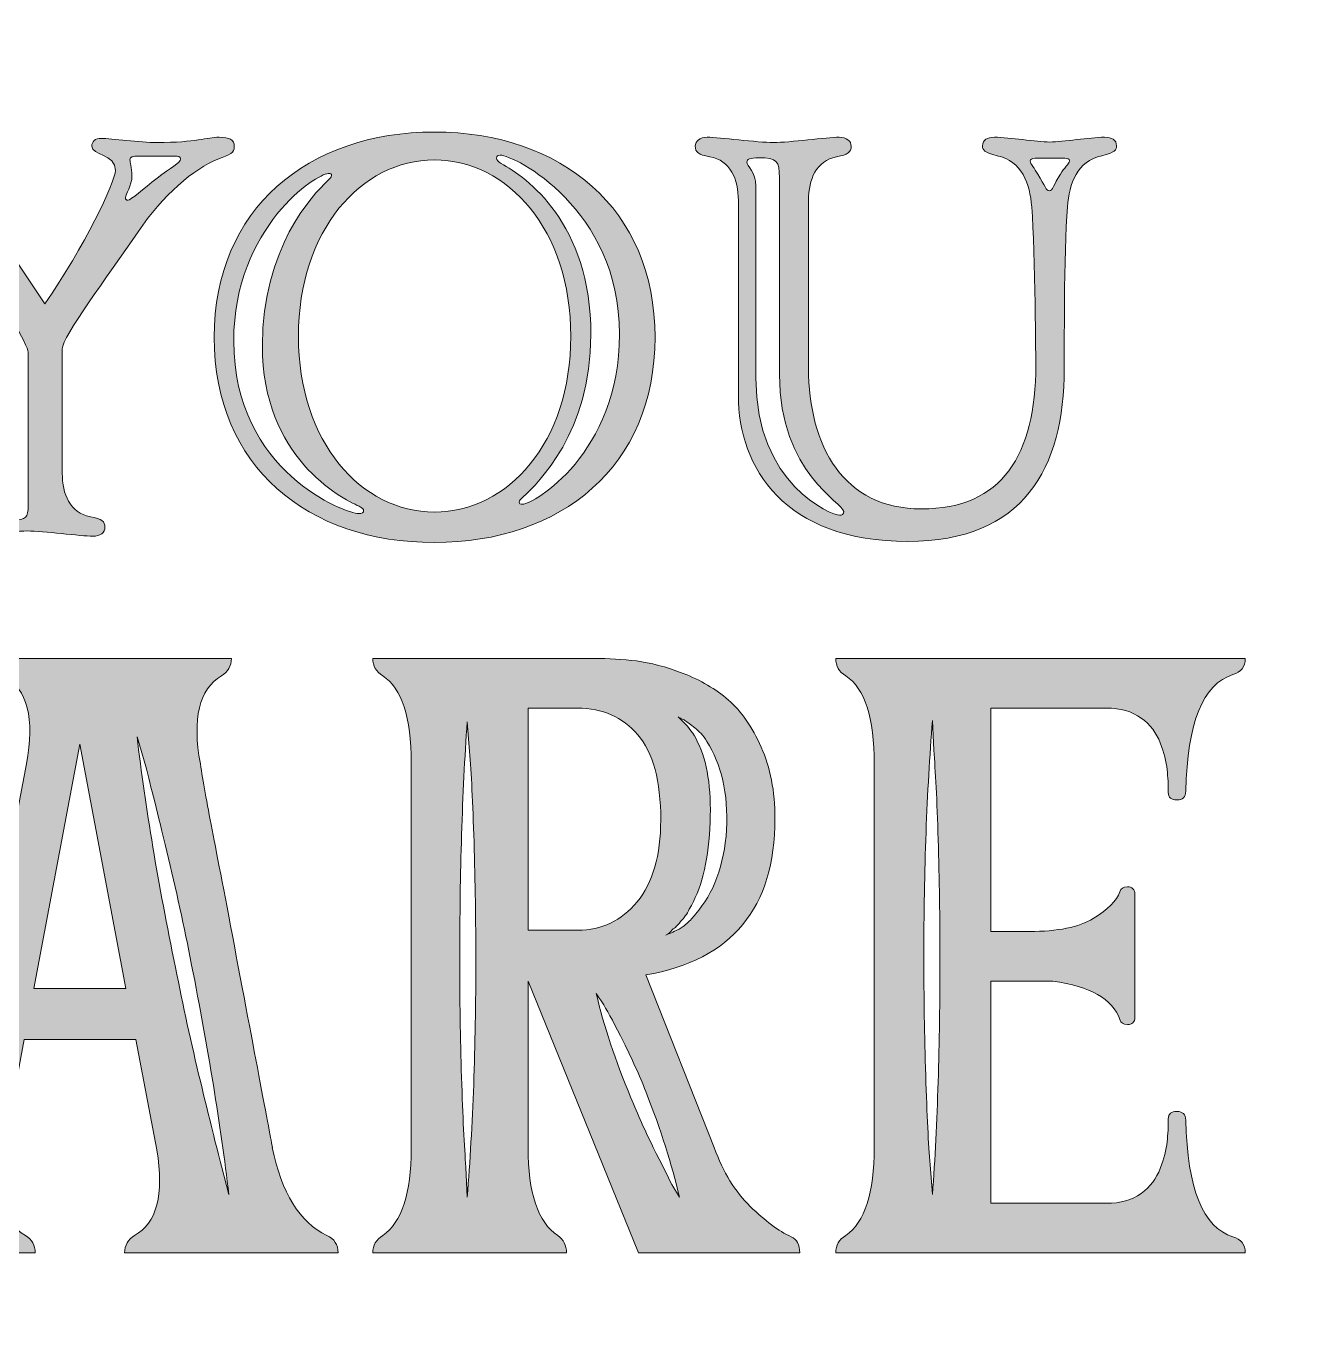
# Model space of a CAD drawing. Extents: x 68 to 882, y -1074 to 317.
# Drawn here: x 516.9 to 698.7, y -328.2 to -139.4 of the extents above; entities that cross this region are included whole.
import ezdxf

# ---------------------------------------------------------------- set-up
doc = ezdxf.new("R2010")
doc.units = 0
doc.header["$MEASUREMENT"] = 0
doc.layers.add('Layer 1', color=7, linetype='Continuous', lineweight=0)

# ---------------------------------------------------------------- blocks, each defined once
blk = doc.blocks.new('Block_5')
at = {"layer": 'Layer 1', "true_color": 0x000000, "transparency": 33554687}
h = blk.add_hatch(color=18, dxfattribs=at)
h.dxf.hatch_style = 2
edge = h.paths.add_edge_path()
edge.add_spline(control_points=[(602.12, -183.62), (602.12, -165.51), (586.98, -157.89), (584.96, -157.89), (584.67, -157.89), (584.46, -158.04), (584.46, -158.34), (584.46, -158.57), (584.67, -158.87), (585.1, -159.1), (588.78, -161.06), (598.01, -167.62), (598.01, -183.69), (598.01, -197.73), (590.44, -204.97), (588.28, -207.01), (587.92, -207.38), (587.7, -207.53), (587.7, -207.76), (587.7, -207.99), (587.84, -208.06), (588.2, -208.06), (589.72, -208.06), (602.12, -200.82), (602.12, -183.62)], knot_values=[0, 0, 0, 0, 1, 1, 1, 2, 2, 2, 3, 3, 3, 4, 4, 4, 5, 5, 5, 6, 6, 6, 7, 7, 7, 8, 8, 8, 8], degree=3, periodic=0)
edge = h.paths.add_edge_path()
edge.add_spline(control_points=[(575.52, -209.19), (586.11, -209.19), (595.12, -199.16), (595.12, -183.92), (595.12, -168.68), (586.11, -158.57), (575.52, -158.57), (564.99, -158.57), (555.98, -168.68), (555.98, -183.92), (555.98, -199.16), (564.99, -209.19), (575.52, -209.19)], knot_values=[0, 0, 0, 0, 1, 1, 1, 2, 2, 2, 3, 3, 3, 4, 4, 4, 4], degree=3, periodic=0)
edge = h.paths.add_edge_path()
edge.add_spline(control_points=[(546.68, -184.6), (546.68, -203.46), (562.83, -209.42), (564.63, -209.42), (565.14, -209.42), (565.35, -209.27), (565.35, -208.97), (565.35, -208.74), (565.14, -208.59), (564.7, -208.36), (562.04, -207.16), (550.79, -201.35), (550.79, -185.28), (550.79, -171.24), (558, -163.62), (560.16, -161.59), (560.52, -161.21), (560.74, -161.06), (560.74, -160.83), (560.74, -160.61), (560.6, -160.53), (560.24, -160.53), (558.72, -160.53), (546.68, -168.15), (546.68, -184.6)], knot_values=[0, 0, 0, 0, 1, 1, 1, 2, 2, 2, 3, 3, 3, 4, 4, 4, 5, 5, 5, 6, 6, 6, 7, 7, 7, 8, 8, 8, 8], degree=3, periodic=0)
edge = h.paths.add_edge_path()
edge.add_spline(control_points=[(575.52, -154.57), (593.75, -154.57), (607.23, -165.59), (607.23, -184.07), (607.23, -202.63), (593.75, -213.57), (575.52, -213.57), (557.35, -213.57), (543.87, -202.7), (543.87, -184.07), (543.87, -165.59), (557.35, -154.57), (575.52, -154.57)], knot_values=[0, 0, 0, 0, 1, 1, 1, 2, 2, 2, 3, 3, 3, 4, 4, 4, 4], degree=3, periodic=0)
h = blk.add_hatch(color=18, dxfattribs=at)
h.dxf.hatch_style = 2
edge = h.paths.add_edge_path()
edge.add_spline(control_points=[(532.92, -158.04), (532.27, -158.04), (531.76, -158.12), (531.76, -158.57), (531.76, -158.87), (532.05, -159.63), (532.05, -160.91), (532.05, -162.19), (531.11, -163.55), (531.11, -164), (531.11, -164.23), (531.26, -164.38), (531.47, -164.38), (531.83, -164.38), (533.71, -162.72), (535.65, -161.21), (537.6, -159.7), (539.04, -158.95), (539.04, -158.49), (539.04, -158.04), (538.68, -158.04), (538.25, -158.04), (538.25, -158.04), (532.92, -158.04), (532.92, -158.04)], knot_values=[0, 0, 0, 0, 1, 1, 1, 2, 2, 2, 3, 3, 3, 4, 4, 4, 5, 5, 5, 6, 6, 6, 7, 7, 7, 8, 8, 8, 8], degree=3, periodic=0)
edge = h.paths.add_edge_path()
edge.add_spline(control_points=[(501.49, -160.91), (500.26, -159.02), (498.53, -158.49), (497.16, -158.49), (495.79, -158.49), (495.58, -158.49), (495.58, -158.95), (495.58, -159.32), (497.45, -160.76), (499.18, -163.32), (499.61, -163.93), (513.74, -185.05), (513.74, -186.86), (513.74, -186.86), (513.74, -206.18), (513.74, -206.18), (513.74, -208.59), (512.3, -208.82), (512.3, -209.72), (512.3, -210.32), (513.09, -210.32), (515.04, -210.32), (516.77, -210.32), (517.13, -210.02), (517.13, -208.21), (517.13, -208.21), (517.13, -186.26), (517.13, -186.26), (517.13, -183.99), (502.57, -162.57), (501.49, -160.91)], knot_values=[0, 0, 0, 0, 1, 1, 1, 2, 2, 2, 3, 3, 3, 4, 4, 4, 5, 5, 5, 6, 6, 6, 7, 7, 7, 8, 8, 8, 9, 9, 9, 10, 10, 10, 10], degree=3, periodic=0)
edge = h.paths.add_edge_path()
edge.add_spline(control_points=[(522.03, -203.61), (522.03, -206.63), (523.11, -209.27), (526.07, -209.87), (527.73, -210.17), (528.16, -210.55), (528.16, -211.38), (528.16, -212.14), (527.51, -212.66), (526.43, -212.66), (524.7, -212.66), (519.29, -211.91), (516.99, -211.91), (514.68, -211.91), (508.48, -212.66), (506.75, -212.66), (505.67, -212.66), (505.02, -212.14), (505.02, -211.38), (505.02, -210.55), (505.45, -210.17), (507.11, -209.87), (510.07, -209.34), (511.22, -206.63), (511.22, -203.61), (511.22, -203.61), (511.22, -187.01), (511.22, -187.01), (511.22, -184.75), (501.34, -171.32), (497.88, -166.04), (496.01, -163.1), (494.21, -159.78), (490.82, -158.49), (489.02, -157.81), (488.44, -157.51), (488.44, -156.68), (488.44, -155.63), (489.16, -155.32), (490.6, -155.32), (492.4, -155.32), (494.42, -156.08), (500.12, -156.08), (502.57, -156.08), (507.11, -155.48), (508.55, -155.48), (509.49, -155.48), (509.92, -155.93), (509.92, -156.61), (509.92, -157.89), (507.4, -157.66), (507.4, -159.78), (507.4, -161.36), (514.03, -170.94), (519.51, -179.24), (525.2, -171.17), (529.67, -161.74), (529.67, -160.08), (529.67, -157.74), (526.28, -157.89), (526.28, -156.61), (526.28, -155.93), (526.72, -155.48), (527.65, -155.48), (529.1, -155.48), (533.2, -156.08), (535.65, -156.08), (541.35, -156.08), (542.79, -155.32), (544.59, -155.32), (546.04, -155.32), (546.76, -155.63), (546.76, -156.68), (546.76, -157.51), (546.18, -157.81), (544.38, -158.49), (540.99, -159.78), (536.45, -163.7), (532.92, -168.91), (528.45, -175.47), (522.03, -183.99), (522.03, -185.73), (522.03, -185.73), (522.03, -203.61), (522.03, -203.61)], knot_values=[0, 0, 0, 0, 1, 1, 1, 2, 2, 2, 3, 3, 3, 4, 4, 4, 5, 5, 5, 6, 6, 6, 7, 7, 7, 8, 8, 8, 9, 9, 9, 10, 10, 10, 11, 11, 11, 12, 12, 12, 13, 13, 13, 14, 14, 14, 15, 15, 15, 16, 16, 16, 17, 17, 17, 18, 18, 18, 19, 19, 19, 20, 20, 20, 21, 21, 21, 22, 22, 22, 23, 23, 23, 24, 24, 24, 25, 25, 25, 26, 26, 26, 27, 27, 27, 28, 28, 28, 28], degree=3, periodic=0)
h = blk.add_hatch(color=18, dxfattribs=at)
h.dxf.hatch_style = 2
edge = h.paths.add_edge_path()
edge.add_spline(control_points=[(662.23, -160.61), (663.24, -162.34), (663.46, -163.02), (663.89, -163.02), (664.33, -163.02), (664.54, -162.19), (665.48, -160.61), (665.98, -159.78), (666.78, -159.1), (666.78, -158.72), (666.78, -158.42), (666.56, -158.34), (666.13, -158.34), (666.13, -158.34), (661.87, -158.34), (661.87, -158.34), (661.37, -158.34), (661.15, -158.49), (661.15, -158.72), (661.15, -159.1), (661.8, -159.85), (662.23, -160.61)], knot_values=[0, 0, 0, 0, 1, 1, 1, 2, 2, 2, 3, 3, 3, 4, 4, 4, 5, 5, 5, 6, 6, 6, 7, 7, 7, 7], degree=3, periodic=0)
edge = h.paths.add_edge_path()
edge.add_spline(control_points=[(625.11, -189.43), (625.11, -189.43), (625.11, -161.13), (625.11, -161.13), (625.11, -158.72), (624.75, -158.27), (622.16, -158.27), (620.86, -158.27), (620.43, -158.49), (620.43, -158.87), (620.43, -159.47), (621.72, -160.38), (621.72, -162.34), (621.72, -162.34), (621.72, -189.95), (621.72, -189.95), (621.72, -205.27), (632.61, -209.65), (633.76, -209.65), (634.12, -209.65), (634.34, -209.5), (634.34, -209.12), (634.34, -207.91), (625.11, -203.61), (625.11, -189.43)], knot_values=[0, 0, 0, 0, 1, 1, 1, 2, 2, 2, 3, 3, 3, 4, 4, 4, 5, 5, 5, 6, 6, 6, 7, 7, 7, 8, 8, 8, 8], degree=3, periodic=0)
edge = h.paths.add_edge_path()
edge.add_spline(control_points=[(666.05, -188.52), (666.05, -202.93), (660.14, -213.42), (643.56, -213.42), (625.9, -213.42), (619.2, -202.86), (619.2, -192.44), (619.2, -192.44), (619.2, -164.38), (619.2, -164.38), (619.2, -161.36), (618.05, -158.64), (615.09, -158.12), (613.43, -157.81), (613, -157.44), (613, -156.61), (613, -155.85), (613.65, -155.32), (614.73, -155.32), (616.46, -155.32), (621.94, -156.08), (624.25, -156.08), (626.55, -156.08), (631.96, -155.32), (633.69, -155.32), (634.77, -155.32), (635.42, -155.85), (635.42, -156.61), (635.42, -157.44), (634.99, -157.81), (633.33, -158.12), (630.37, -158.72), (629.29, -161.36), (629.29, -164.38), (629.29, -164.38), (629.29, -188.45), (629.29, -188.45), (629.29, -199.84), (634.41, -208.74), (645.51, -208.74), (657.12, -208.74), (661.95, -200.97), (661.95, -188.07), (661.95, -188.07), (661.87, -171.92), (661.37, -165.36), (661.08, -161.89), (660, -158.8), (656.4, -157.97), (654.52, -157.51), (654.3, -157.14), (654.3, -156.53), (654.3, -155.7), (654.95, -155.32), (656.04, -155.32), (658.2, -155.32), (662.02, -156), (663.96, -156), (665.91, -156), (669.66, -155.32), (671.82, -155.32), (672.9, -155.32), (673.55, -155.7), (673.55, -156.53), (673.55, -157.14), (673.34, -157.51), (671.46, -157.97), (667.86, -158.8), (666.78, -161.89), (666.49, -165.36), (665.98, -171.92), (666.05, -186.64), (666.05, -188.52)], knot_values=[0, 0, 0, 0, 1, 1, 1, 2, 2, 2, 3, 3, 3, 4, 4, 4, 5, 5, 5, 6, 6, 6, 7, 7, 7, 8, 8, 8, 9, 9, 9, 10, 10, 10, 11, 11, 11, 12, 12, 12, 13, 13, 13, 14, 14, 14, 15, 15, 15, 16, 16, 16, 17, 17, 17, 18, 18, 18, 19, 19, 19, 20, 20, 20, 21, 21, 21, 22, 22, 22, 23, 23, 23, 24, 24, 24, 24], degree=3, periodic=0)
at = {"layer": 'Layer 1'}
for points, knots in [([(575.52, -154.57), (593.75, -154.57), (607.23, -165.59), (607.23, -184.07), (607.23, -202.63), (593.75, -213.57), (575.52, -213.57), (557.35, -213.57), (543.87, -202.7), (543.87, -184.07), (543.87, -165.59), (557.35, -154.57), (575.52, -154.57)], [0, 0, 0, 0, 1, 1, 1, 2, 2, 2, 3, 3, 3, 4, 4, 4, 4]), ([(522.03, -203.61), (522.03, -206.63), (523.11, -209.27), (526.07, -209.87), (527.73, -210.17), (528.16, -210.55), (528.16, -211.38), (528.16, -212.14), (527.51, -212.66), (526.43, -212.66), (524.7, -212.66), (519.29, -211.91), (516.99, -211.91), (514.68, -211.91), (508.48, -212.66), (506.75, -212.66), (505.67, -212.66), (505.02, -212.14), (505.02, -211.38), (505.02, -210.55), (505.45, -210.17), (507.11, -209.87), (510.07, -209.34), (511.22, -206.63), (511.22, -203.61), (511.22, -203.61), (511.22, -187.01), (511.22, -187.01), (511.22, -184.75), (501.34, -171.32), (497.88, -166.04), (496.01, -163.1), (494.21, -159.78), (490.82, -158.49), (489.02, -157.81), (488.44, -157.51), (488.44, -156.68), (488.44, -155.63), (489.16, -155.32), (490.6, -155.32), (492.4, -155.32), (494.42, -156.08), (500.12, -156.08), (502.57, -156.08), (507.11, -155.48), (508.55, -155.48), (509.49, -155.48), (509.92, -155.93), (509.92, -156.61), (509.92, -157.89), (507.4, -157.66), (507.4, -159.78), (507.4, -161.36), (514.03, -170.94), (519.51, -179.24), (525.2, -171.17), (529.67, -161.74), (529.67, -160.08), (529.67, -157.74), (526.28, -157.89), (526.28, -156.61), (526.28, -155.93), (526.72, -155.48), (527.65, -155.48), (529.1, -155.48), (533.2, -156.08), (535.65, -156.08), (541.35, -156.08), (542.79, -155.32), (544.59, -155.32), (546.04, -155.32), (546.76, -155.63), (546.76, -156.68), (546.76, -157.51), (546.18, -157.81), (544.38, -158.49), (540.99, -159.78), (536.45, -163.7), (532.92, -168.91), (528.45, -175.47), (522.03, -183.99), (522.03, -185.73), (522.03, -185.73), (522.03, -203.61), (522.03, -203.61)], [0, 0, 0, 0, 1, 1, 1, 2, 2, 2, 3, 3, 3, 4, 4, 4, 5, 5, 5, 6, 6, 6, 7, 7, 7, 8, 8, 8, 9, 9, 9, 10, 10, 10, 11, 11, 11, 12, 12, 12, 13, 13, 13, 14, 14, 14, 15, 15, 15, 16, 16, 16, 17, 17, 17, 18, 18, 18, 19, 19, 19, 20, 20, 20, 21, 21, 21, 22, 22, 22, 23, 23, 23, 24, 24, 24, 25, 25, 25, 26, 26, 26, 27, 27, 27, 28, 28, 28, 28]), ([(666.05, -188.52), (666.05, -202.93), (660.14, -213.42), (643.56, -213.42), (625.9, -213.42), (619.2, -202.86), (619.2, -192.44), (619.2, -192.44), (619.2, -164.38), (619.2, -164.38), (619.2, -161.36), (618.05, -158.64), (615.09, -158.12), (613.43, -157.81), (613, -157.44), (613, -156.61), (613, -155.85), (613.65, -155.32), (614.73, -155.32), (616.46, -155.32), (621.94, -156.08), (624.25, -156.08), (626.55, -156.08), (631.96, -155.32), (633.69, -155.32), (634.77, -155.32), (635.42, -155.85), (635.42, -156.61), (635.42, -157.44), (634.99, -157.81), (633.33, -158.12), (630.37, -158.72), (629.29, -161.36), (629.29, -164.38), (629.29, -164.38), (629.29, -188.45), (629.29, -188.45), (629.29, -199.84), (634.41, -208.74), (645.51, -208.74), (657.12, -208.74), (661.95, -200.97), (661.95, -188.07), (661.95, -188.07), (661.87, -171.92), (661.37, -165.36), (661.08, -161.89), (660, -158.8), (656.4, -157.97), (654.52, -157.51), (654.3, -157.14), (654.3, -156.53), (654.3, -155.7), (654.95, -155.32), (656.04, -155.32), (658.2, -155.32), (662.02, -156), (663.96, -156), (665.91, -156), (669.66, -155.32), (671.82, -155.32), (672.9, -155.32), (673.55, -155.7), (673.55, -156.53), (673.55, -157.14), (673.34, -157.51), (671.46, -157.97), (667.86, -158.8), (666.78, -161.89), (666.49, -165.36), (665.98, -171.92), (666.05, -186.64), (666.05, -188.52)], [0, 0, 0, 0, 1, 1, 1, 2, 2, 2, 3, 3, 3, 4, 4, 4, 5, 5, 5, 6, 6, 6, 7, 7, 7, 8, 8, 8, 9, 9, 9, 10, 10, 10, 11, 11, 11, 12, 12, 12, 13, 13, 13, 14, 14, 14, 15, 15, 15, 16, 16, 16, 17, 17, 17, 18, 18, 18, 19, 19, 19, 20, 20, 20, 21, 21, 21, 22, 22, 22, 23, 23, 23, 24, 24, 24, 24]), ([(501.49, -160.91), (500.26, -159.02), (498.53, -158.49), (497.16, -158.49), (495.79, -158.49), (495.58, -158.49), (495.58, -158.95), (495.58, -159.32), (497.45, -160.76), (499.18, -163.32), (499.61, -163.93), (513.74, -185.05), (513.74, -186.86), (513.74, -186.86), (513.74, -206.18), (513.74, -206.18), (513.74, -208.59), (512.3, -208.82), (512.3, -209.72), (512.3, -210.32), (513.09, -210.32), (515.04, -210.32), (516.77, -210.32), (517.13, -210.02), (517.13, -208.21), (517.13, -208.21), (517.13, -186.26), (517.13, -186.26), (517.13, -183.99), (502.57, -162.57), (501.49, -160.91)], [0, 0, 0, 0, 1, 1, 1, 2, 2, 2, 3, 3, 3, 4, 4, 4, 5, 5, 5, 6, 6, 6, 7, 7, 7, 8, 8, 8, 9, 9, 9, 10, 10, 10, 10]), ([(532.92, -158.04), (532.27, -158.04), (531.76, -158.12), (531.76, -158.57), (531.76, -158.87), (532.05, -159.63), (532.05, -160.91), (532.05, -162.19), (531.11, -163.55), (531.11, -164), (531.11, -164.23), (531.26, -164.38), (531.47, -164.38), (531.83, -164.38), (533.71, -162.72), (535.65, -161.21), (537.6, -159.7), (539.04, -158.95), (539.04, -158.49), (539.04, -158.04), (538.68, -158.04), (538.25, -158.04), (538.25, -158.04), (532.92, -158.04), (532.92, -158.04)], [0, 0, 0, 0, 1, 1, 1, 2, 2, 2, 3, 3, 3, 4, 4, 4, 5, 5, 5, 6, 6, 6, 7, 7, 7, 8, 8, 8, 8]), ([(575.52, -209.19), (586.11, -209.19), (595.12, -199.16), (595.12, -183.92), (595.12, -168.68), (586.11, -158.57), (575.52, -158.57), (564.99, -158.57), (555.98, -168.68), (555.98, -183.92), (555.98, -199.16), (564.99, -209.19), (575.52, -209.19)], [0, 0, 0, 0, 1, 1, 1, 2, 2, 2, 3, 3, 3, 4, 4, 4, 4]), ([(602.12, -183.62), (602.12, -165.51), (586.98, -157.89), (584.96, -157.89), (584.67, -157.89), (584.46, -158.04), (584.46, -158.34), (584.46, -158.57), (584.67, -158.87), (585.1, -159.1), (588.78, -161.06), (598.01, -167.62), (598.01, -183.69), (598.01, -197.73), (590.44, -204.97), (588.28, -207.01), (587.92, -207.38), (587.7, -207.53), (587.7, -207.76), (587.7, -207.99), (587.84, -208.06), (588.2, -208.06), (589.72, -208.06), (602.12, -200.82), (602.12, -183.62)], [0, 0, 0, 0, 1, 1, 1, 2, 2, 2, 3, 3, 3, 4, 4, 4, 5, 5, 5, 6, 6, 6, 7, 7, 7, 8, 8, 8, 8]), ([(625.11, -189.43), (625.11, -189.43), (625.11, -161.13), (625.11, -161.13), (625.11, -158.72), (624.75, -158.27), (622.16, -158.27), (620.86, -158.27), (620.43, -158.49), (620.43, -158.87), (620.43, -159.47), (621.72, -160.38), (621.72, -162.34), (621.72, -162.34), (621.72, -189.95), (621.72, -189.95), (621.72, -205.27), (632.61, -209.65), (633.76, -209.65), (634.12, -209.65), (634.34, -209.5), (634.34, -209.12), (634.34, -207.91), (625.11, -203.61), (625.11, -189.43)], [0, 0, 0, 0, 1, 1, 1, 2, 2, 2, 3, 3, 3, 4, 4, 4, 5, 5, 5, 6, 6, 6, 7, 7, 7, 8, 8, 8, 8]), ([(662.23, -160.61), (663.24, -162.34), (663.46, -163.02), (663.89, -163.02), (664.33, -163.02), (664.54, -162.19), (665.48, -160.61), (665.98, -159.78), (666.78, -159.1), (666.78, -158.72), (666.78, -158.42), (666.56, -158.34), (666.13, -158.34), (666.13, -158.34), (661.87, -158.34), (661.87, -158.34), (661.37, -158.34), (661.15, -158.49), (661.15, -158.72), (661.15, -159.1), (661.8, -159.85), (662.23, -160.61)], [0, 0, 0, 0, 1, 1, 1, 2, 2, 2, 3, 3, 3, 4, 4, 4, 5, 5, 5, 6, 6, 6, 7, 7, 7, 7]), ([(546.68, -184.6), (546.68, -203.46), (562.83, -209.42), (564.63, -209.42), (565.14, -209.42), (565.35, -209.27), (565.35, -208.97), (565.35, -208.74), (565.14, -208.59), (564.7, -208.36), (562.04, -207.16), (550.79, -201.35), (550.79, -185.28), (550.79, -171.24), (558, -163.62), (560.16, -161.59), (560.52, -161.21), (560.74, -161.06), (560.74, -160.83), (560.74, -160.61), (560.6, -160.53), (560.24, -160.53), (558.72, -160.53), (546.68, -168.15), (546.68, -184.6)], [0, 0, 0, 0, 1, 1, 1, 2, 2, 2, 3, 3, 3, 4, 4, 4, 5, 5, 5, 6, 6, 6, 7, 7, 7, 8, 8, 8, 8])]:
    blk.add_open_spline(points, degree=3, knots=knots, dxfattribs=at)
blk = doc.blocks.new('Block_6')
at = {"layer": 'Layer 1', "true_color": 0x000000, "transparency": 33554687}
h = blk.add_hatch(color=18, dxfattribs=at)
h.dxf.hatch_style = 2
edge = h.paths.add_edge_path()
edge.add_spline(control_points=[(538.31, -274.65), (539.38, -280.13), (540.57, -285.57), (541.88, -290.98), (543.18, -296.39), (544.2, -300.46), (544.91, -303.19), (544.91, -303.19), (545.98, -307.3), (545.98, -307.3), (544.79, -297.31), (543, -286.31), (540.63, -274.3), (539.56, -268.83), (538.37, -263.39), (537.06, -257.98), (535.75, -252.57), (534.74, -248.49), (534.03, -245.76), (534.03, -245.76), (532.78, -241.48), (532.78, -241.48), (533.97, -251.59), (535.81, -262.64), (538.31, -274.65)], knot_values=[0, 0, 0, 0, 1, 1, 1, 2, 2, 2, 3, 3, 3, 4, 4, 4, 5, 5, 5, 6, 6, 6, 7, 7, 7, 8, 8, 8, 8], degree=3, periodic=0)
edge = h.paths.add_edge_path()
edge.add_spline(control_points=[(517.97, -277.69), (517.97, -277.69), (531.17, -277.69), (531.17, -277.69), (531.17, -277.69), (524.57, -242.55), (524.57, -242.55), (524.57, -242.55), (517.97, -277.69), (517.97, -277.69)], knot_values=[0, 0, 0, 0, 1, 1, 1, 2, 2, 2, 3, 3, 3, 3], degree=3, periodic=0)
edge = h.paths.add_edge_path()
edge.add_spline(control_points=[(560.07, -313.18), (561.14, -313.66), (561.68, -314.49), (561.68, -315.68), (561.68, -315.68), (531, -315.68), (531, -315.68), (531, -314.61), (531.47, -313.78), (532.42, -313.18), (535.63, -311.4), (536.7, -307.3), (535.63, -300.88), (535.63, -300.88), (532.6, -285), (532.6, -285), (532.6, -285), (516.55, -285), (516.55, -285), (516.55, -285), (513.69, -300.52), (513.69, -300.52), (512.38, -307.06), (513.39, -311.28), (516.73, -313.18), (517.68, -313.78), (518.15, -314.61), (518.15, -315.68), (518.15, -315.68), (497.28, -315.68), (497.28, -315.68), (497.28, -314.49), (497.82, -313.66), (498.89, -313.18), (502.69, -311.28), (505.19, -307.06), (506.38, -300.52), (506.38, -300.52), (516.9, -245.4), (516.9, -245.4), (518.09, -238.86), (517.02, -234.64), (513.69, -232.74), (512.74, -232.14), (512.27, -231.31), (512.27, -230.24), (512.27, -230.24), (546.34, -230.24), (546.34, -230.24), (546.34, -231.31), (545.86, -232.14), (544.91, -232.74), (541.7, -234.64), (540.69, -238.86), (541.88, -245.4), (542.23, -247.78), (542.8, -250.93), (543.57, -254.85), (544.34, -258.78), (545.5, -264.84), (547.05, -273.05), (548.59, -281.25), (549.87, -288), (550.88, -293.29), (551.89, -298.59), (552.34, -300.99), (552.22, -300.52), (553.53, -307.06), (556.15, -311.28), (560.07, -313.18)], knot_values=[0, 0, 0, 0, 1, 1, 1, 2, 2, 2, 3, 3, 3, 4, 4, 4, 5, 5, 5, 6, 6, 6, 7, 7, 7, 8, 8, 8, 9, 9, 9, 10, 10, 10, 11, 11, 11, 12, 12, 12, 13, 13, 13, 14, 14, 14, 15, 15, 15, 16, 16, 16, 17, 17, 17, 18, 18, 18, 19, 19, 19, 20, 20, 20, 21, 21, 21, 22, 22, 22, 23, 23, 23, 23], degree=3, periodic=0)
h = blk.add_hatch(color=18, dxfattribs=at)
h.dxf.hatch_style = 2
edge = h.paths.add_edge_path()
edge.add_spline(control_points=[(609.84, -269.12), (609.6, -269.36), (609.36, -269.6), (609.12, -269.84), (609.12, -269.84), (608.77, -270.02), (608.77, -270.02), (609, -269.9), (609.27, -269.78), (609.57, -269.66), (609.86, -269.54), (610.19, -269.39), (610.55, -269.21), (610.91, -269.04), (611.32, -268.74), (611.8, -268.32), (612.27, -267.91), (612.69, -267.46), (613.05, -266.98), (615.66, -264.01), (617.15, -259.97), (617.51, -254.85), (617.74, -249.62), (616.79, -245.4), (614.65, -242.19), (614.41, -241.72), (614.14, -241.33), (613.85, -241.03), (613.55, -240.74), (613.25, -240.47), (612.96, -240.23), (612.66, -239.99), (612.39, -239.78), (612.15, -239.6), (611.91, -239.42), (611.71, -239.28), (611.53, -239.16), (611.35, -239.04), (611.17, -238.95), (611, -238.89), (610.82, -238.83), (610.67, -238.74), (610.55, -238.62), (610.79, -238.86), (611.14, -239.22), (611.62, -239.69), (612.33, -240.41), (612.98, -241.42), (613.58, -242.72), (614.89, -245.7), (615.39, -249.68), (615.1, -254.68), (614.8, -259.67), (613.82, -263.54), (612.15, -266.27), (611.8, -266.98), (611.38, -267.58), (610.91, -268.05), (610.43, -268.65), (610.07, -269.01), (609.84, -269.12)], knot_values=[0, 0, 0, 0, 1, 1, 1, 2, 2, 2, 3, 3, 3, 4, 4, 4, 5, 5, 5, 6, 6, 6, 7, 7, 7, 8, 8, 8, 9, 9, 9, 10, 10, 10, 11, 11, 11, 12, 12, 12, 13, 13, 13, 14, 14, 14, 15, 15, 15, 16, 16, 16, 17, 17, 17, 18, 18, 18, 19, 19, 19, 20, 20, 20, 20], degree=3, periodic=0)
edge = h.paths.add_edge_path()
edge.add_spline(control_points=[(610.73, -307.65), (609.66, -303.02), (608.05, -297.96), (605.91, -292.49), (604.96, -290.11), (603.89, -287.74), (602.7, -285.36), (601.51, -282.98), (600.56, -281.2), (599.85, -280.01), (599.85, -280.01), (598.78, -278.4), (598.78, -278.4), (599.85, -283.04), (601.51, -288.03), (603.77, -293.38), (604.72, -295.76), (605.79, -298.14), (606.98, -300.52), (608.17, -302.9), (609.06, -304.68), (609.66, -305.87), (609.66, -305.87), (610.73, -307.65), (610.73, -307.65)], knot_values=[0, 0, 0, 0, 1, 1, 1, 2, 2, 2, 3, 3, 3, 4, 4, 4, 5, 5, 5, 6, 6, 6, 7, 7, 7, 8, 8, 8, 8], degree=3, periodic=0)
edge = h.paths.add_edge_path()
edge.add_spline(control_points=[(588.97, -237.37), (588.97, -237.37), (588.97, -269.3), (588.97, -269.3), (588.97, -269.3), (596.1, -269.3), (596.1, -269.3), (599.55, -269.3), (602.4, -267.94), (604.66, -265.2), (606.92, -262.47), (608.05, -258.54), (608.05, -253.43), (608.05, -247.84), (606.95, -243.77), (604.75, -241.21), (602.55, -238.65), (599.67, -237.37), (596.1, -237.37), (596.1, -237.37), (588.97, -237.37), (588.97, -237.37)], knot_values=[0, 0, 0, 0, 1, 1, 1, 2, 2, 2, 3, 3, 3, 4, 4, 4, 5, 5, 5, 6, 6, 6, 7, 7, 7, 7], degree=3, periodic=0)
edge = h.paths.add_edge_path()
edge.add_spline(control_points=[(580.23, -307.65), (581.06, -297.43), (581.47, -286.07), (581.47, -273.58), (581.47, -268), (581.39, -262.35), (581.21, -256.64), (581.03, -250.93), (580.82, -246.59), (580.58, -243.62), (580.58, -243.62), (580.23, -239.34), (580.23, -239.34), (579.51, -249.56), (579.16, -260.98), (579.16, -273.58), (579.16, -279.17), (579.24, -284.79), (579.42, -290.44), (579.6, -296.09), (579.81, -300.4), (580.05, -303.37), (580.05, -303.37), (580.23, -307.65), (580.23, -307.65)], knot_values=[0, 0, 0, 0, 1, 1, 1, 2, 2, 2, 3, 3, 3, 4, 4, 4, 5, 5, 5, 6, 6, 6, 7, 7, 7, 8, 8, 8, 8], degree=3, periodic=0)
edge = h.paths.add_edge_path()
edge.add_spline(control_points=[(604.84, -315.68), (604.84, -315.68), (588.97, -276.62), (588.97, -276.62), (588.97, -276.62), (588.97, -300.52), (588.97, -300.52), (588.97, -307.06), (590.39, -311.28), (593.25, -313.18), (594.08, -313.78), (594.5, -314.61), (594.5, -315.68), (594.5, -315.68), (566.67, -315.68), (566.67, -315.68), (566.67, -314.61), (567.14, -313.78), (568.1, -313.18), (570.83, -311.28), (572.2, -307.12), (572.2, -300.7), (572.2, -300.7), (572.2, -245.22), (572.2, -245.22), (572.2, -238.68), (570.83, -234.52), (568.1, -232.74), (567.14, -232.14), (566.67, -231.31), (566.67, -230.24), (566.67, -230.24), (598.42, -230.24), (598.42, -230.24), (600.56, -230.24), (602.61, -230.36), (604.57, -230.6), (606.54, -230.84), (608.77, -231.43), (611.26, -232.38), (613.76, -233.33), (615.93, -234.61), (617.77, -236.21), (619.62, -237.82), (621.19, -240.08), (622.5, -242.99), (623.81, -245.91), (624.46, -249.32), (624.46, -253.25), (624.46, -266.09), (618.28, -273.58), (605.91, -275.72), (605.91, -275.72), (615.72, -300.52), (615.72, -300.52), (617.03, -304.09), (618.75, -306.91), (620.9, -308.99), (623.04, -311.07), (625, -312.53), (626.78, -313.36), (627.61, -313.72), (628.03, -314.49), (628.03, -315.68), (628.03, -315.68), (604.84, -315.68), (604.84, -315.68)], knot_values=[0, 0, 0, 0, 1, 1, 1, 2, 2, 2, 3, 3, 3, 4, 4, 4, 5, 5, 5, 6, 6, 6, 7, 7, 7, 8, 8, 8, 9, 9, 9, 10, 10, 10, 11, 11, 11, 12, 12, 12, 13, 13, 13, 14, 14, 14, 15, 15, 15, 16, 16, 16, 17, 17, 17, 18, 18, 18, 19, 19, 19, 20, 20, 20, 21, 21, 21, 22, 22, 22, 22], degree=3, periodic=0)
h = blk.add_hatch(color=18, dxfattribs=at)
h.dxf.hatch_style = 2
edge = h.paths.add_edge_path()
edge.add_spline(control_points=[(647.11, -307.3), (647.83, -297.07), (648.18, -285.71), (648.18, -273.23), (648.18, -267.64), (648.09, -261.99), (647.92, -256.28), (647.74, -250.57), (647.53, -246.29), (647.29, -243.44), (647.29, -243.44), (647.11, -239.16), (647.11, -239.16), (646.28, -249.27), (645.86, -260.62), (645.86, -273.23), (645.86, -278.82), (645.95, -284.46), (646.13, -290.17), (646.31, -295.88), (646.52, -300.16), (646.76, -303.02), (646.76, -303.02), (647.11, -307.3), (647.11, -307.3)], knot_values=[0, 0, 0, 0, 1, 1, 1, 2, 2, 2, 3, 3, 3, 4, 4, 4, 5, 5, 5, 6, 6, 6, 7, 7, 7, 8, 8, 8, 8], degree=3, periodic=0)
edge = h.paths.add_edge_path()
edge.add_spline(control_points=[(672.09, -237.37), (672.09, -237.37), (655.5, -237.37), (655.5, -237.37), (655.5, -237.37), (655.5, -269.48), (655.5, -269.48), (655.5, -269.48), (661.03, -269.48), (661.03, -269.48), (665.07, -269.48), (668.13, -268.86), (670.21, -267.61), (672.29, -266.36), (673.57, -265.08), (674.05, -263.77), (674.16, -263.3), (674.52, -263.06), (675.12, -263.06), (675.83, -263.06), (676.19, -263.42), (676.19, -264.13), (676.19, -264.13), (676.19, -281.79), (676.19, -281.79), (676.19, -282.5), (675.83, -282.86), (675.12, -282.86), (674.52, -282.86), (674.16, -282.62), (674.05, -282.15), (672.98, -279.17), (669.77, -277.33), (664.42, -276.62), (664.42, -276.62), (655.5, -276.62), (655.5, -276.62), (655.5, -276.62), (655.5, -308.55), (655.5, -308.55), (655.5, -308.55), (672.09, -308.55), (672.09, -308.55), (674.11, -308.55), (675.77, -308.07), (677.08, -307.12), (678.39, -306.17), (679.31, -304.98), (679.84, -303.55), (680.38, -302.12), (680.71, -300.85), (680.83, -299.72), (680.94, -298.59), (681, -297.49), (681, -296.42), (681, -295.7), (681.42, -295.35), (682.25, -295.35), (683.08, -295.35), (683.5, -295.76), (683.5, -296.59), (683.74, -306.47), (686, -312.05), (690.28, -313.36), (691.47, -313.72), (692.06, -314.49), (692.06, -315.68), (692.06, -315.68), (633.2, -315.68), (633.2, -315.68), (633.2, -314.61), (633.67, -313.78), (634.63, -313.18), (637.36, -311.28), (638.73, -307.06), (638.73, -300.52), (638.73, -300.52), (638.73, -245.4), (638.73, -245.4), (638.73, -238.74), (637.36, -234.52), (634.63, -232.74), (633.67, -232.14), (633.2, -231.31), (633.2, -230.24), (633.2, -230.24), (692.06, -230.24), (692.06, -230.24), (692.06, -231.43), (691.47, -232.2), (690.28, -232.56), (686, -233.87), (683.74, -239.46), (683.5, -249.32), (683.5, -250.16), (683.08, -250.57), (682.25, -250.57), (681.42, -250.57), (681, -250.22), (681, -249.5), (681, -248.43), (680.94, -247.33), (680.83, -246.2), (680.71, -245.07), (680.38, -243.8), (679.84, -242.37), (679.31, -240.94), (678.39, -239.75), (677.08, -238.8), (675.77, -237.85), (674.11, -237.37), (672.09, -237.37)], knot_values=[0, 0, 0, 0, 1, 1, 1, 2, 2, 2, 3, 3, 3, 4, 4, 4, 5, 5, 5, 6, 6, 6, 7, 7, 7, 8, 8, 8, 9, 9, 9, 10, 10, 10, 11, 11, 11, 12, 12, 12, 13, 13, 13, 14, 14, 14, 15, 15, 15, 16, 16, 16, 17, 17, 17, 18, 18, 18, 19, 19, 19, 20, 20, 20, 21, 21, 21, 22, 22, 22, 23, 23, 23, 24, 24, 24, 25, 25, 25, 26, 26, 26, 27, 27, 27, 28, 28, 28, 29, 29, 29, 30, 30, 30, 31, 31, 31, 32, 32, 32, 33, 33, 33, 34, 34, 34, 35, 35, 35, 36, 36, 36, 37, 37, 37, 37], degree=3, periodic=0)
at = {"layer": 'Layer 1'}
for points, knots in [([(560.07, -313.18), (561.14, -313.66), (561.68, -314.49), (561.68, -315.68), (561.68, -315.68), (531, -315.68), (531, -315.68), (531, -314.61), (531.47, -313.78), (532.42, -313.18), (535.63, -311.4), (536.7, -307.3), (535.63, -300.88), (535.63, -300.88), (532.6, -285), (532.6, -285), (532.6, -285), (516.55, -285), (516.55, -285), (516.55, -285), (513.69, -300.52), (513.69, -300.52), (512.38, -307.06), (513.39, -311.28), (516.73, -313.18), (517.68, -313.78), (518.15, -314.61), (518.15, -315.68), (518.15, -315.68), (497.28, -315.68), (497.28, -315.68), (497.28, -314.49), (497.82, -313.66), (498.89, -313.18), (502.69, -311.28), (505.19, -307.06), (506.38, -300.52), (506.38, -300.52), (516.9, -245.4), (516.9, -245.4), (518.09, -238.86), (517.02, -234.64), (513.69, -232.74), (512.74, -232.14), (512.27, -231.31), (512.27, -230.24), (512.27, -230.24), (546.34, -230.24), (546.34, -230.24), (546.34, -231.31), (545.86, -232.14), (544.91, -232.74), (541.7, -234.64), (540.69, -238.86), (541.88, -245.4), (542.23, -247.78), (542.8, -250.93), (543.57, -254.85), (544.34, -258.78), (545.5, -264.84), (547.05, -273.05), (548.59, -281.25), (549.87, -288), (550.88, -293.29), (551.89, -298.59), (552.34, -300.99), (552.22, -300.52), (553.53, -307.06), (556.15, -311.28), (560.07, -313.18)], [0, 0, 0, 0, 1, 1, 1, 2, 2, 2, 3, 3, 3, 4, 4, 4, 5, 5, 5, 6, 6, 6, 7, 7, 7, 8, 8, 8, 9, 9, 9, 10, 10, 10, 11, 11, 11, 12, 12, 12, 13, 13, 13, 14, 14, 14, 15, 15, 15, 16, 16, 16, 17, 17, 17, 18, 18, 18, 19, 19, 19, 20, 20, 20, 21, 21, 21, 22, 22, 22, 23, 23, 23, 23]), ([(604.84, -315.68), (604.84, -315.68), (588.97, -276.62), (588.97, -276.62), (588.97, -276.62), (588.97, -300.52), (588.97, -300.52), (588.97, -307.06), (590.39, -311.28), (593.25, -313.18), (594.08, -313.78), (594.5, -314.61), (594.5, -315.68), (594.5, -315.68), (566.67, -315.68), (566.67, -315.68), (566.67, -314.61), (567.14, -313.78), (568.1, -313.18), (570.83, -311.28), (572.2, -307.12), (572.2, -300.7), (572.2, -300.7), (572.2, -245.22), (572.2, -245.22), (572.2, -238.68), (570.83, -234.52), (568.1, -232.74), (567.14, -232.14), (566.67, -231.31), (566.67, -230.24), (566.67, -230.24), (598.42, -230.24), (598.42, -230.24), (600.56, -230.24), (602.61, -230.36), (604.57, -230.6), (606.54, -230.84), (608.77, -231.43), (611.26, -232.38), (613.76, -233.33), (615.93, -234.61), (617.77, -236.21), (619.62, -237.82), (621.19, -240.08), (622.5, -242.99), (623.81, -245.91), (624.46, -249.32), (624.46, -253.25), (624.46, -266.09), (618.28, -273.58), (605.91, -275.72), (605.91, -275.72), (615.72, -300.52), (615.72, -300.52), (617.03, -304.09), (618.75, -306.91), (620.9, -308.99), (623.04, -311.07), (625, -312.53), (626.78, -313.36), (627.61, -313.72), (628.03, -314.49), (628.03, -315.68), (628.03, -315.68), (604.84, -315.68), (604.84, -315.68)], [0, 0, 0, 0, 1, 1, 1, 2, 2, 2, 3, 3, 3, 4, 4, 4, 5, 5, 5, 6, 6, 6, 7, 7, 7, 8, 8, 8, 9, 9, 9, 10, 10, 10, 11, 11, 11, 12, 12, 12, 13, 13, 13, 14, 14, 14, 15, 15, 15, 16, 16, 16, 17, 17, 17, 18, 18, 18, 19, 19, 19, 20, 20, 20, 21, 21, 21, 22, 22, 22, 22]), ([(672.09, -237.37), (672.09, -237.37), (655.5, -237.37), (655.5, -237.37), (655.5, -237.37), (655.5, -269.48), (655.5, -269.48), (655.5, -269.48), (661.03, -269.48), (661.03, -269.48), (665.07, -269.48), (668.13, -268.86), (670.21, -267.61), (672.29, -266.36), (673.57, -265.08), (674.05, -263.77), (674.16, -263.3), (674.52, -263.06), (675.12, -263.06), (675.83, -263.06), (676.19, -263.42), (676.19, -264.13), (676.19, -264.13), (676.19, -281.79), (676.19, -281.79), (676.19, -282.5), (675.83, -282.86), (675.12, -282.86), (674.52, -282.86), (674.16, -282.62), (674.05, -282.15), (672.98, -279.17), (669.77, -277.33), (664.42, -276.62), (664.42, -276.62), (655.5, -276.62), (655.5, -276.62), (655.5, -276.62), (655.5, -308.55), (655.5, -308.55), (655.5, -308.55), (672.09, -308.55), (672.09, -308.55), (674.11, -308.55), (675.77, -308.07), (677.08, -307.12), (678.39, -306.17), (679.31, -304.98), (679.84, -303.55), (680.38, -302.12), (680.71, -300.85), (680.83, -299.72), (680.94, -298.59), (681, -297.49), (681, -296.42), (681, -295.7), (681.42, -295.35), (682.25, -295.35), (683.08, -295.35), (683.5, -295.76), (683.5, -296.59), (683.74, -306.47), (686, -312.05), (690.28, -313.36), (691.47, -313.72), (692.06, -314.49), (692.06, -315.68), (692.06, -315.68), (633.2, -315.68), (633.2, -315.68), (633.2, -314.61), (633.67, -313.78), (634.63, -313.18), (637.36, -311.28), (638.73, -307.06), (638.73, -300.52), (638.73, -300.52), (638.73, -245.4), (638.73, -245.4), (638.73, -238.74), (637.36, -234.52), (634.63, -232.74), (633.67, -232.14), (633.2, -231.31), (633.2, -230.24), (633.2, -230.24), (692.06, -230.24), (692.06, -230.24), (692.06, -231.43), (691.47, -232.2), (690.28, -232.56), (686, -233.87), (683.74, -239.46), (683.5, -249.32), (683.5, -250.16), (683.08, -250.57), (682.25, -250.57), (681.42, -250.57), (681, -250.22), (681, -249.5), (681, -248.43), (680.94, -247.33), (680.83, -246.2), (680.71, -245.07), (680.38, -243.8), (679.84, -242.37), (679.31, -240.94), (678.39, -239.75), (677.08, -238.8), (675.77, -237.85), (674.11, -237.37), (672.09, -237.37)], [0, 0, 0, 0, 1, 1, 1, 2, 2, 2, 3, 3, 3, 4, 4, 4, 5, 5, 5, 6, 6, 6, 7, 7, 7, 8, 8, 8, 9, 9, 9, 10, 10, 10, 11, 11, 11, 12, 12, 12, 13, 13, 13, 14, 14, 14, 15, 15, 15, 16, 16, 16, 17, 17, 17, 18, 18, 18, 19, 19, 19, 20, 20, 20, 21, 21, 21, 22, 22, 22, 23, 23, 23, 24, 24, 24, 25, 25, 25, 26, 26, 26, 27, 27, 27, 28, 28, 28, 29, 29, 29, 30, 30, 30, 31, 31, 31, 32, 32, 32, 33, 33, 33, 34, 34, 34, 35, 35, 35, 36, 36, 36, 37, 37, 37, 37]), ([(588.97, -237.37), (588.97, -237.37), (588.97, -269.3), (588.97, -269.3), (588.97, -269.3), (596.1, -269.3), (596.1, -269.3), (599.55, -269.3), (602.4, -267.94), (604.66, -265.2), (606.92, -262.47), (608.05, -258.54), (608.05, -253.43), (608.05, -247.84), (606.95, -243.77), (604.75, -241.21), (602.55, -238.65), (599.67, -237.37), (596.1, -237.37), (596.1, -237.37), (588.97, -237.37), (588.97, -237.37)], [0, 0, 0, 0, 1, 1, 1, 2, 2, 2, 3, 3, 3, 4, 4, 4, 5, 5, 5, 6, 6, 6, 7, 7, 7, 7]), ([(580.23, -307.65), (581.06, -297.43), (581.47, -286.07), (581.47, -273.58), (581.47, -268), (581.39, -262.35), (581.21, -256.64), (581.03, -250.93), (580.82, -246.59), (580.58, -243.62), (580.58, -243.62), (580.23, -239.34), (580.23, -239.34), (579.51, -249.56), (579.16, -260.98), (579.16, -273.58), (579.16, -279.17), (579.24, -284.79), (579.42, -290.44), (579.6, -296.09), (579.81, -300.4), (580.05, -303.37), (580.05, -303.37), (580.23, -307.65), (580.23, -307.65)], [0, 0, 0, 0, 1, 1, 1, 2, 2, 2, 3, 3, 3, 4, 4, 4, 5, 5, 5, 6, 6, 6, 7, 7, 7, 8, 8, 8, 8]), ([(609.84, -269.12), (609.6, -269.36), (609.36, -269.6), (609.12, -269.84), (609.12, -269.84), (608.77, -270.02), (608.77, -270.02), (609, -269.9), (609.27, -269.78), (609.57, -269.66), (609.86, -269.54), (610.19, -269.39), (610.55, -269.21), (610.91, -269.04), (611.32, -268.74), (611.8, -268.32), (612.27, -267.91), (612.69, -267.46), (613.05, -266.98), (615.66, -264.01), (617.15, -259.97), (617.51, -254.85), (617.74, -249.62), (616.79, -245.4), (614.65, -242.19), (614.41, -241.72), (614.14, -241.33), (613.85, -241.03), (613.55, -240.74), (613.25, -240.47), (612.96, -240.23), (612.66, -239.99), (612.39, -239.78), (612.15, -239.6), (611.91, -239.42), (611.71, -239.28), (611.53, -239.16), (611.35, -239.04), (611.17, -238.95), (611, -238.89), (610.82, -238.83), (610.67, -238.74), (610.55, -238.62), (610.79, -238.86), (611.14, -239.22), (611.62, -239.69), (612.33, -240.41), (612.98, -241.42), (613.58, -242.72), (614.89, -245.7), (615.39, -249.68), (615.1, -254.68), (614.8, -259.67), (613.82, -263.54), (612.15, -266.27), (611.8, -266.98), (611.38, -267.58), (610.91, -268.05), (610.43, -268.65), (610.07, -269.01), (609.84, -269.12)], [0, 0, 0, 0, 1, 1, 1, 2, 2, 2, 3, 3, 3, 4, 4, 4, 5, 5, 5, 6, 6, 6, 7, 7, 7, 8, 8, 8, 9, 9, 9, 10, 10, 10, 11, 11, 11, 12, 12, 12, 13, 13, 13, 14, 14, 14, 15, 15, 15, 16, 16, 16, 17, 17, 17, 18, 18, 18, 19, 19, 19, 20, 20, 20, 20]), ([(647.11, -307.3), (647.83, -297.07), (648.18, -285.71), (648.18, -273.23), (648.18, -267.64), (648.09, -261.99), (647.92, -256.28), (647.74, -250.57), (647.53, -246.29), (647.29, -243.44), (647.29, -243.44), (647.11, -239.16), (647.11, -239.16), (646.28, -249.27), (645.86, -260.62), (645.86, -273.23), (645.86, -278.82), (645.95, -284.46), (646.13, -290.17), (646.31, -295.88), (646.52, -300.16), (646.76, -303.02), (646.76, -303.02), (647.11, -307.3), (647.11, -307.3)], [0, 0, 0, 0, 1, 1, 1, 2, 2, 2, 3, 3, 3, 4, 4, 4, 5, 5, 5, 6, 6, 6, 7, 7, 7, 8, 8, 8, 8]), ([(538.31, -274.65), (539.38, -280.13), (540.57, -285.57), (541.88, -290.98), (543.18, -296.39), (544.2, -300.46), (544.91, -303.19), (544.91, -303.19), (545.98, -307.3), (545.98, -307.3), (544.79, -297.31), (543, -286.31), (540.63, -274.3), (539.56, -268.83), (538.37, -263.39), (537.06, -257.98), (535.75, -252.57), (534.74, -248.49), (534.03, -245.76), (534.03, -245.76), (532.78, -241.48), (532.78, -241.48), (533.97, -251.59), (535.81, -262.64), (538.31, -274.65)], [0, 0, 0, 0, 1, 1, 1, 2, 2, 2, 3, 3, 3, 4, 4, 4, 5, 5, 5, 6, 6, 6, 7, 7, 7, 8, 8, 8, 8]), ([(517.97, -277.69), (517.97, -277.69), (531.17, -277.69), (531.17, -277.69), (531.17, -277.69), (524.57, -242.55), (524.57, -242.55), (524.57, -242.55), (517.97, -277.69), (517.97, -277.69)], [0, 0, 0, 0, 1, 1, 1, 2, 2, 2, 3, 3, 3, 3]), ([(610.73, -307.65), (609.66, -303.02), (608.05, -297.96), (605.91, -292.49), (604.96, -290.11), (603.89, -287.74), (602.7, -285.36), (601.51, -282.98), (600.56, -281.2), (599.85, -280.01), (599.85, -280.01), (598.78, -278.4), (598.78, -278.4), (599.85, -283.04), (601.51, -288.03), (603.77, -293.38), (604.72, -295.76), (605.79, -298.14), (606.98, -300.52), (608.17, -302.9), (609.06, -304.68), (609.66, -305.87), (609.66, -305.87), (610.73, -307.65), (610.73, -307.65)], [0, 0, 0, 0, 1, 1, 1, 2, 2, 2, 3, 3, 3, 4, 4, 4, 5, 5, 5, 6, 6, 6, 7, 7, 7, 8, 8, 8, 8])]:
    blk.add_open_spline(points, degree=3, knots=knots, dxfattribs=at)
blk = doc.blocks.new('Block_0')
at = {"layer": 'Layer 1', "color": 1, "lineweight": 35, "true_color": 0xff0000}
blk.add_open_spline([(675.92, 317.38), (675.92, 317.38), (269.82, 317.38), (269.82, 317.38), (269.82, 317.38), (68.48, 31.58), (68.48, 31.58), (68.48, 31.58), (68.48, -1074.32), (68.48, -1074.32), (68.48, -1074.32), (881.67, -1074.32), (881.67, -1074.32), (881.67, -1074.32), (881.67, 31.33), (881.67, 31.33), (881.67, 31.33), (675.92, 317.38), (675.92, 317.38)], degree=3, knots=[0, 0, 0, 0, 1, 1, 1, 2, 2, 2, 3, 3, 3, 4, 4, 4, 5, 5, 5, 6, 6, 6, 6], dxfattribs=at)
at = {"layer": 'Layer 1'}
for name in ['Block_5', 'Block_6']:
    blk.add_blockref(name, (0, 0), dxfattribs=at)

msp = doc.modelspace()

# ---------------------------------------------------------------- block references
at = {"layer": 'Layer 1'}
msp.add_blockref('Block_0', (0, 0), dxfattribs=at)

doc.saveas('drawing.dxf')
